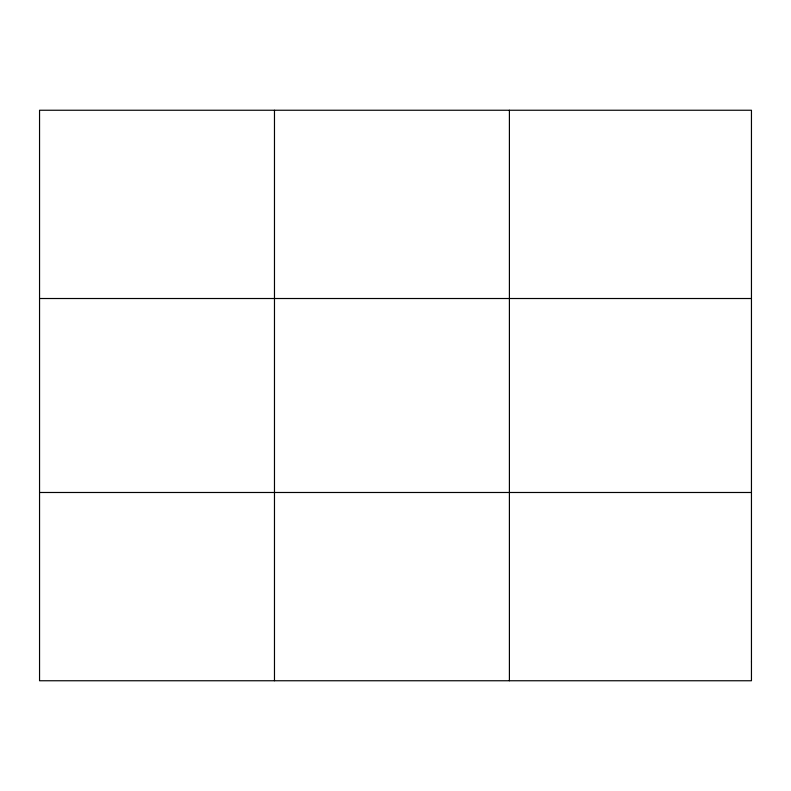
<?xml version="1.0" encoding="UTF-8"?>
<svg xmlns="http://www.w3.org/2000/svg" width="791" height="791" viewBox="0 0 791 791"><rect width="100%" height="100%" fill="white"/><g stroke="black" fill="none" stroke-linecap="round" stroke-linejoin="round"><path stroke-width="1.19" d="M274.477 680.754L274.477 110.246M39.55 298.514L751.45 298.514M39.55 492.486L751.45 492.486M509.404 110.246L509.404 680.754M751.45 661.929L751.45 680.754L39.55 680.754L39.55 110.246L751.45 110.246L751.45 661.929"/></g></svg>
